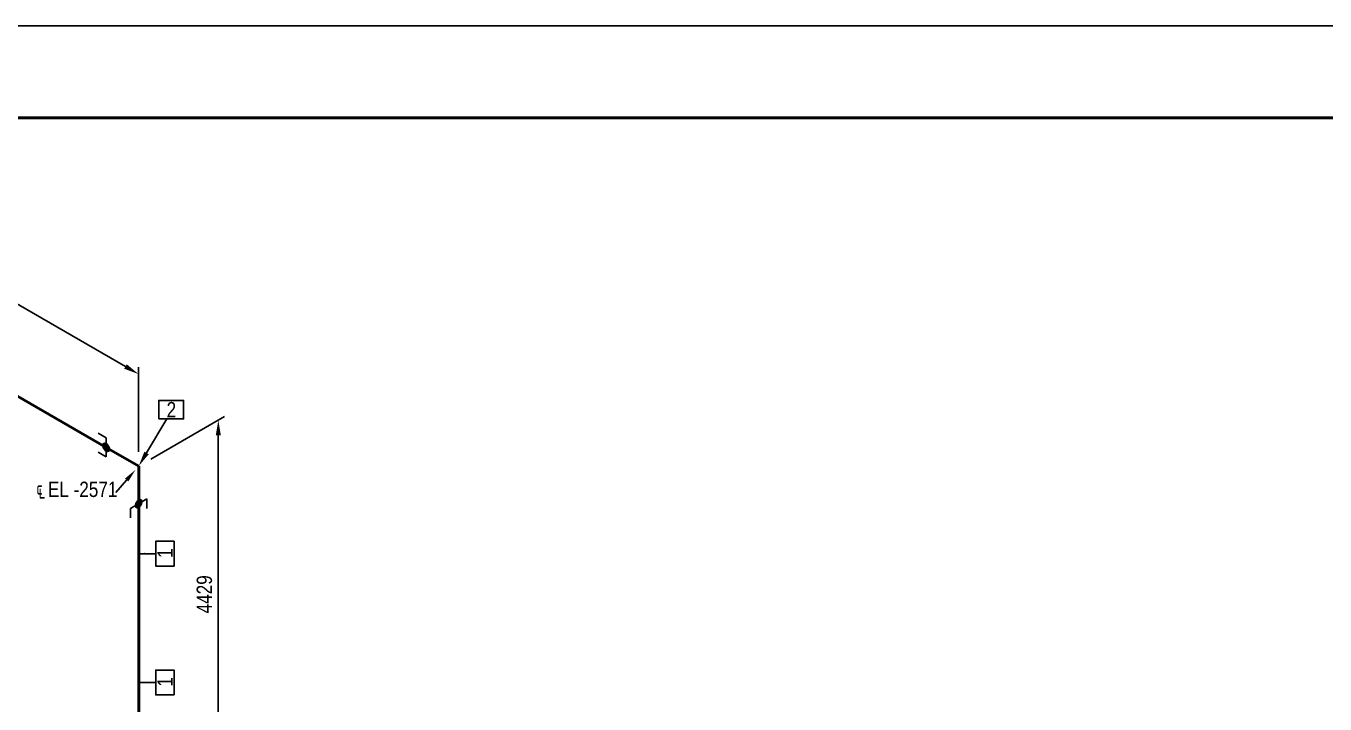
# Model space of a CAD drawing. Header units: millimetres. Extents: x 0 to 594, y 0 to 420.
# Drawn here: x 183.9 to 395.9, y 309.4 to 420 of the extents above; entities that cross this region are included whole.
import ezdxf
from ezdxf import colors
from ezdxf.entities.mleader import LeaderData, LeaderLine
from ezdxf.enums import TextEntityAlignment as Align
from ezdxf.math import Vec2, Vec3

# ---------------------------------------------------------------- set-up
doc = ezdxf.new("R2010")
doc.units = ezdxf.units.MM
doc.header["$LTSCALE"] = 0.25
for name, color, linetype in [('용접', 1, 'Continuous'), ('주석', 7, 'Continuous'), ('치수', 1, 'Continuous')]:
    doc.layers.add(name, color=color, linetype=linetype)
doc.layers.add('파이프 작은 보어', color=30, linetype='Continuous', lineweight=50)
doc.styles.add('AdskIsoAnnotation', font='arial.ttf', dxfattribs={"width": 0.8, "height": 1})
doc.styles.add('AdskIsoMetric', font='arial.ttf', dxfattribs={"width": 0.8, "height": 2.5})
doc.styles.add('AdskIsoMetric-30', font='arial.ttf', dxfattribs={"width": 0.8, "height": 2.5})
doc.styles.get("Standard").update_dxf_attribs({"font": 'arial.ttf'})
doc.dimstyles.new('AdskIsoMetric', dxfattribs={"dimtxt": 2.5, "dimasz": 2.5, "dimexe": 1, "dimexo": 2, "dimgap": 0.8, "dimtad": 1, "dimdec": 0, "dimrnd": 1, "dimzin": 0, "dimdsep": 46, "dimtxsty": 'AdskIsoMetric', "dimcen": 0, "dimclrt": 7, "dimadec": 0, "dimazin": 0, "dimtfac": 1, "dimtdec": 0, "dimtmove": 1, "dimatfit": 3, "dimfxl": 0, "dimfrac": 2, "dimtolj": 1, "dimtzin": 0, "dimarcsym": 0})

# ---------------------------------------------------------------- blocks, each defined once
blk = doc.blocks.new('*D34')
at = {"layer": 'Defpoints', "color": 0}
for p in [(202.29, 348.21), (215.28, 301.51), (202.29, 294.01)]:
    blk.add_point(p, dxfattribs=at)
at = {"layer": '치수', "color": 0, "lineweight": -2}
for p, q in [((204.29, 349.36), (216.28, 356.29)), ((215.28, 353.21), (215.28, 304.01)), ((204.29, 295.17), (216.28, 302.09))]:
    blk.add_line(p, q, dxfattribs=at)
at = {"layer": '치수', "color": 0}
for points in [[(214.87, 353.21), (215.7, 353.21), (215.28, 355.71)], [(214.87, 304.01), (215.7, 304.01), (215.28, 301.51)]]:
    blk.add_solid(points, dxfattribs=at)
at = {"layer": '치수', "color": 7, "insert": (213.02, 327.3), "char_height": 2.5, "attachment_point": 5, "rotation": 90, "style": 'AdskIsoMetric-30'}
blk.add_mtext('\\A1;4429', dxfattribs=at)
blk = doc.blocks.new('*D35')
at = {"layer": 'Defpoints', "color": 0}
for p in [(155.07, 375.48), (202.29, 363.21), (202.29, 348.21)]:
    blk.add_point(p, dxfattribs=at)
at = {"layer": '치수', "color": 0, "lineweight": -2}
for p, q in [((155.07, 377.78), (155.07, 391.63)), ((157.23, 389.23), (200.13, 364.46)), ((202.29, 350.52), (202.29, 364.36))]:
    blk.add_line(p, q, dxfattribs=at)
at = {"layer": '치수', "color": 0}
for points in [[(157.44, 389.59), (157.02, 388.86), (155.07, 390.48)], [(200.34, 364.82), (199.92, 364.1), (202.29, 363.21)]]:
    blk.add_solid(points, dxfattribs=at)
at = {"layer": '치수', "color": 7, "insert": (178.68, 379.46), "char_height": 2.5, "attachment_point": 5, "rotation": 330, "style": 'AdskIsoMetric-30'}
blk.add_mtext('\\A1;188', dxfattribs=at)
blk = doc.blocks.new('엘보우-9-Iso2DSkew90')
at = {"color": 0, "linetype": 'ByBlock', "lineweight": -2, "extrusion": (0.707107, 0.408248, -0.57735)}
for p, q in [((-5.3, 3.06), (0, 0)), ((0, 0), (0, -6.12)), ((0, 0), (0, 0))]:
    blk.add_line(p, q, dxfattribs=at)
blk = doc.blocks.new('SocketWeld-2-IsoRight')
blk.add_hatch(color=256).paths.add_polyline_path([(0.006, -0.044), (0.006, -0.044), (0.006, -0.044), (0.006, -0.044), (0.006, -0.044), (0.007, -0.044), (0.007, -0.044), (0.007, -0.044), (0.007, -0.044), (0.007, -0.044), (0.008, -0.044), (0.008, -0.044), (0.008, -0.044), (0.008, -0.044), (0.009, -0.044), (0.009, -0.044), (0.009, -0.044), (0.009, -0.044), (0.009, -0.044), (0.01, -0.044), (0.01, -0.044), (0.01, -0.044), (0.01, -0.044), (0.01, -0.045), (0.011, -0.045), (0.011, -0.045), (0.011, -0.045), (0.011, -0.045), (0.012, -0.045), (0.012, -0.045), (0.012, -0.045), (0.012, -0.045), (0.012, -0.045), (0.013, -0.045), (0.013, -0.045), (0.013, -0.045), (0.013, -0.045), (0.013, -0.045), (0.014, -0.045), (0.014, -0.045), (0.014, -0.045), (0.014, -0.045), (0.015, -0.045), (0.015, -0.045), (0.015, -0.045), (0.015, -0.045), (0.015, -0.046), (0.016, -0.046), (0.016, -0.046), (0.016, -0.046), (0.016, -0.046), (0.016, -0.046), (0.016, -0.046), (0.017, -0.045), (0.017, -0.045), (0.017, -0.045), (0.017, -0.045), (0.017, -0.045), (0.018, -0.045), (0.018, -0.045), (0.018, -0.045), (0.018, -0.045), (0.018, -0.045), (0.018, -0.045), (0.019, -0.045), (0.019, -0.045), (0.019, -0.045), (0.019, -0.045), (0.019, -0.045), (0.02, -0.045), (0.02, -0.045), (0.02, -0.045), (0.02, -0.045), (0.02, -0.045), (0.02, -0.044), (0.021, -0.044), (0.021, -0.044), (0.021, -0.044), (0.021, -0.044), (0.021, -0.044), (0.022, -0.044), (0.022, -0.044), (0.022, -0.044), (0.022, -0.044), (0.022, -0.044), (0.022, -0.044), (0.023, -0.044), (0.023, -0.044), (0.023, -0.044), (0.023, -0.044), (0.023, -0.044), (0.024, -0.044), (0.024, -0.044), (0.024, -0.044), (0.024, -0.044), (0.024, -0.043), (0.024, -0.043), (0.025, -0.043), (0.025, -0.043), (0.025, -0.043), (0.025, -0.043), (0.025, -0.043), (0.025, -0.043), (0.025, -0.043), (0.026, -0.043), (0.026, -0.043), (0.026, -0.042), (0.026, -0.042), (0.026, -0.042), (0.026, -0.042), (0.026, -0.042), (0.026, -0.042), (0.027, -0.042), (0.027, -0.042), (0.027, -0.041), (0.027, -0.041), (0.027, -0.041), (0.027, -0.041), (0.027, -0.041), (0.028, -0.041), (0.028, -0.041), (0.028, -0.04), (0.028, -0.04), (0.028, -0.04), (0.028, -0.04), (0.028, -0.04), (0.028, -0.04), (0.029, -0.04), (0.029, -0.04), (0.029, -0.039), (0.029, -0.039), (0.029, -0.039), (0.029, -0.039), (0.029, -0.039), (0.03, -0.039), (0.03, -0.039), (0.03, -0.038), (0.03, -0.038), (0.03, -0.038), (0.03, -0.038), (0.03, -0.038), (0.03, -0.038), (0.031, -0.038), (0.031, -0.038), (0.031, -0.037), (0.031, -0.037), (0.031, -0.037), (0.031, -0.037), (0.031, -0.037), (0.032, -0.037), (0.032, -0.037), (0.032, -0.037), (0.032, -0.036), (0.032, -0.036), (0.032, -0.036), (0.032, -0.036), (0.032, -0.035), (0.032, -0.035), (0.032, -0.035), (0.032, -0.035), (0.032, -0.035), (0.032, -0.034), (0.032, -0.034), (0.032, -0.034), (0.032, -0.034), (0.033, -0.034), (0.033, -0.033), (0.033, -0.033), (0.033, -0.033), (0.033, -0.033), (0.033, -0.033), (0.033, -0.032), (0.033, -0.032), (0.033, -0.032), (0.033, -0.032), (0.033, -0.032), (0.033, -0.031), (0.033, -0.031), (0.033, -0.031), (0.034, -0.031), (0.034, -0.03), (0.034, -0.03), (0.034, -0.03), (0.034, -0.03), (0.034, -0.03), (0.034, -0.029), (0.034, -0.029), (0.034, -0.029), (0.034, -0.029), (0.034, -0.029), (0.034, -0.028), (0.034, -0.028), (0.034, -0.028), (0.035, -0.028), (0.035, -0.028), (0.035, -0.027), (0.035, -0.027), (0.035, -0.027), (0.035, -0.027), (0.035, -0.027), (0.035, -0.027), (0.035, -0.026), (0.035, -0.026), (0.035, -0.026), (0.035, -0.026), (0.035, -0.025), (0.035, -0.025), (0.035, -0.025), (0.035, -0.024), (0.035, -0.024), (0.035, -0.024), (0.035, -0.024), (0.035, -0.023), (0.035, -0.023), (0.035, -0.023), (0.035, -0.023), (0.035, -0.022), (0.035, -0.022), (0.035, -0.022), (0.035, -0.022), (0.035, -0.021), (0.035, -0.021), (0.035, -0.021), (0.035, -0.021), (0.035, -0.02), (0.035, -0.02), (0.035, -0.02), (0.035, -0.02), (0.035, -0.019), (0.035, -0.019), (0.035, -0.019), (0.035, -0.018), (0.035, -0.018), (0.035, -0.018), (0.035, -0.018), (0.035, -0.017), (0.035, -0.017), (0.035, -0.017), (0.035, -0.017), (0.035, -0.016), (0.035, -0.016), (0.035, -0.016), (0.035, -0.016), (0.035, -0.015), (0.035, -0.015), (0.035, -0.015), (0.035, -0.015), (0.035, -0.014), (0.035, -0.014), (0.035, -0.014), (0.035, -0.014), (0.035, -0.013), (0.035, -0.013), (0.035, -0.013), (0.035, -0.013), (0.035, -0.012), (0.035, -0.012), (0.034, -0.012), (0.034, -0.011), (0.034, -0.011), (0.034, -0.011), (0.034, -0.011), (0.034, -0.01), (0.034, -0.01), (0.034, -0.01), (0.034, -0.009), (0.034, -0.009), (0.034, -0.009), (0.034, -0.009), (0.034, -0.008), (0.034, -0.008), (0.033, -0.008), (0.033, -0.007), (0.033, -0.007), (0.033, -0.007), (0.033, -0.007), (0.033, -0.006), (0.033, -0.006), (0.033, -0.006), (0.033, -0.005), (0.033, -0.005), (0.033, -0.005), (0.033, -0.005), (0.033, -0.004), (0.033, -0.004), (0.032, -0.004), (0.032, -0.003), (0.032, -0.003), (0.032, -0.003), (0.032, -0.003), (0.032, -0.002), (0.032, -0.002), (0.032, -0.002), (0.032, -0.001), (0.032, -0.001), (0.032, -0.001), (0.032, -0.001), (0.032, 0), (0.032, 0), (0.032, 0), (0.032, 0), (0.031, 0.001), (0.031, 0.001), (0.031, 0.001), (0.031, 0.001), (0.031, 0.002), (0.031, 0.002), (0.031, 0.002), (0.03, 0.003), (0.03, 0.003), (0.03, 0.003), (0.03, 0.003), (0.03, 0.004), (0.03, 0.004), (0.03, 0.004), (0.03, 0.005), (0.029, 0.005), (0.029, 0.005), (0.029, 0.006), (0.029, 0.006), (0.029, 0.006), (0.029, 0.006), (0.029, 0.007), (0.028, 0.007), (0.028, 0.007), (0.028, 0.008), (0.028, 0.008), (0.028, 0.008), (0.028, 0.008), (0.028, 0.009), (0.028, 0.009), (0.027, 0.009), (0.027, 0.01), (0.027, 0.01), (0.027, 0.01), (0.027, 0.01), (0.027, 0.011), (0.027, 0.011), (0.026, 0.011), (0.026, 0.012), (0.026, 0.012), (0.026, 0.012), (0.026, 0.012), (0.026, 0.013), (0.026, 0.013), (0.026, 0.013), (0.025, 0.014), (0.025, 0.014), (0.025, 0.014), (0.025, 0.014), (0.025, 0.014), (0.025, 0.015), (0.025, 0.015), (0.024, 0.015), (0.024, 0.015), (0.024, 0.016), (0.024, 0.016), (0.024, 0.016), (0.024, 0.017), (0.023, 0.017), (0.023, 0.017), (0.023, 0.017), (0.023, 0.018), (0.023, 0.018), (0.022, 0.018), (0.022, 0.018), (0.022, 0.019), (0.022, 0.019), (0.022, 0.019), (0.022, 0.019), (0.021, 0.02), (0.021, 0.02), (0.021, 0.02), (0.021, 0.02), (0.021, 0.021), (0.02, 0.021), (0.02, 0.021), (0.02, 0.021), (0.02, 0.022), (0.02, 0.022), (0.02, 0.022), (0.019, 0.022), (0.019, 0.023), (0.019, 0.023), (0.019, 0.023), (0.019, 0.023), (0.018, 0.024), (0.018, 0.024), (0.018, 0.024), (0.018, 0.025), (0.018, 0.025), (0.018, 0.025), (0.017, 0.025), (0.017, 0.026), (0.017, 0.026), (0.017, 0.026), (0.017, 0.026), (0.016, 0.027), (0.016, 0.027), (0.016, 0.027), (0.016, 0.027), (0.016, 0.027), (0.016, 0.028), (0.015, 0.028), (0.015, 0.028), (0.015, 0.028), (0.015, 0.028), (0.015, 0.029), (0.014, 0.029), (0.014, 0.029), (0.014, 0.029), (0.014, 0.029), (0.013, 0.03), (0.013, 0.03), (0.013, 0.03), (0.013, 0.03), (0.013, 0.03), (0.012, 0.031), (0.012, 0.031), (0.012, 0.031), (0.012, 0.031), (0.012, 0.031), (0.011, 0.032), (0.011, 0.032), (0.011, 0.032), (0.011, 0.032), (0.01, 0.032), (0.01, 0.033), (0.01, 0.033), (0.01, 0.033), (0.01, 0.033), (0.009, 0.033), (0.009, 0.034), (0.009, 0.034), (0.009, 0.034), (0.009, 0.034), (0.008, 0.034), (0.008, 0.035), (0.008, 0.035), (0.008, 0.035), (0.007, 0.035), (0.007, 0.035), (0.007, 0.036), (0.007, 0.036), (0.007, 0.036), (0.006, 0.036), (0.006, 0.037), (0.006, 0.037), (0.006, 0.037), (0.006, 0.037), (0.006, 0.037), (0.005, 0.037), (0.005, 0.037), (0.005, 0.038), (0.005, 0.038), (0.004, 0.038), (0.004, 0.038), (0.004, 0.038), (0.004, 0.038), (0.003, 0.038), (0.003, 0.038), (0.003, 0.039), (0.003, 0.039), (0.003, 0.039), (0.002, 0.039), (0.002, 0.039), (0.002, 0.039), (0.002, 0.039), (0.001, 0.039), (0.001, 0.04), (0.001, 0.04), (0.001, 0.04), (0.001, 0.04), (0, 0.04), (0, 0.04), (0, 0.04), (0, 0.041), (-0.001, 0.041), (-0.001, 0.041), (-0.001, 0.041), (-0.001, 0.041), (-0.001, 0.041), (-0.002, 0.041), (-0.002, 0.041), (-0.002, 0.042), (-0.002, 0.042), (-0.003, 0.042), (-0.003, 0.042), (-0.003, 0.042), (-0.003, 0.042), (-0.004, 0.042), (-0.004, 0.042), (-0.004, 0.043), (-0.004, 0.043), (-0.004, 0.043), (-0.005, 0.043), (-0.005, 0.043), (-0.005, 0.043), (-0.005, 0.043), (-0.006, 0.044), (-0.006, 0.044), (-0.006, 0.044), (-0.006, 0.044), (-0.006, 0.044), (-0.006, 0.044), (-0.007, 0.044), (-0.007, 0.044), (-0.007, 0.044), (-0.007, 0.044), (-0.007, 0.044), (-0.008, 0.044), (-0.008, 0.044), (-0.008, 0.044), (-0.008, 0.044), (-0.009, 0.044), (-0.009, 0.044), (-0.009, 0.044), (-0.009, 0.044), (-0.009, 0.044), (-0.01, 0.044), (-0.01, 0.044), (-0.01, 0.044), (-0.01, 0.044), (-0.01, 0.045), (-0.011, 0.045), (-0.011, 0.045), (-0.011, 0.045), (-0.011, 0.045), (-0.012, 0.045), (-0.012, 0.045), (-0.012, 0.045), (-0.012, 0.045), (-0.012, 0.045), (-0.013, 0.045), (-0.013, 0.045), (-0.013, 0.045), (-0.013, 0.045), (-0.013, 0.045), (-0.014, 0.045), (-0.014, 0.045), (-0.014, 0.045), (-0.014, 0.045), (-0.015, 0.045), (-0.015, 0.045), (-0.015, 0.045), (-0.015, 0.045), (-0.015, 0.046), (-0.016, 0.046), (-0.016, 0.046), (-0.016, 0.046), (-0.016, 0.046), (-0.016, 0.046), (-0.016, 0.046), (-0.017, 0.045), (-0.017, 0.045), (-0.017, 0.045), (-0.017, 0.045), (-0.017, 0.045), (-0.018, 0.045), (-0.018, 0.045), (-0.018, 0.045), (-0.018, 0.045), (-0.018, 0.045), (-0.018, 0.045), (-0.019, 0.045), (-0.019, 0.045), (-0.019, 0.045), (-0.019, 0.045), (-0.019, 0.045), (-0.02, 0.045), (-0.02, 0.045), (-0.02, 0.045), (-0.02, 0.045), (-0.02, 0.045), (-0.02, 0.044), (-0.021, 0.044), (-0.021, 0.044), (-0.021, 0.044), (-0.021, 0.044), (-0.021, 0.044), (-0.022, 0.044), (-0.022, 0.044), (-0.022, 0.044), (-0.022, 0.044), (-0.022, 0.044), (-0.022, 0.044), (-0.023, 0.044), (-0.023, 0.044), (-0.023, 0.044), (-0.023, 0.044), (-0.023, 0.044), (-0.024, 0.044), (-0.024, 0.044), (-0.024, 0.044), (-0.024, 0.044), (-0.024, 0.043), (-0.024, 0.043), (-0.025, 0.043), (-0.025, 0.043), (-0.025, 0.043), (-0.025, 0.043), (-0.025, 0.043), (-0.025, 0.043), (-0.025, 0.043), (-0.026, 0.043), (-0.026, 0.043), (-0.026, 0.042), (-0.026, 0.042), (-0.026, 0.042), (-0.026, 0.042), (-0.026, 0.042), (-0.026, 0.042), (-0.027, 0.042), (-0.027, 0.042), (-0.027, 0.041), (-0.027, 0.041), (-0.027, 0.041), (-0.027, 0.041), (-0.027, 0.041), (-0.028, 0.041), (-0.028, 0.041), (-0.028, 0.04), (-0.028, 0.04), (-0.028, 0.04), (-0.028, 0.04), (-0.028, 0.04), (-0.028, 0.04), (-0.029, 0.04), (-0.029, 0.04), (-0.029, 0.039), (-0.029, 0.039), (-0.029, 0.039), (-0.029, 0.039), (-0.029, 0.039), (-0.03, 0.039), (-0.03, 0.039), (-0.03, 0.038), (-0.03, 0.038), (-0.03, 0.038), (-0.03, 0.038), (-0.03, 0.038), (-0.03, 0.038), (-0.031, 0.038), (-0.031, 0.038), (-0.031, 0.037), (-0.031, 0.037), (-0.031, 0.037), (-0.031, 0.037), (-0.031, 0.037), (-0.032, 0.037), (-0.032, 0.037), (-0.032, 0.037), (-0.032, 0.036), (-0.032, 0.036), (-0.032, 0.036), (-0.032, 0.036), (-0.032, 0.035), (-0.032, 0.035), (-0.032, 0.035), (-0.032, 0.035), (-0.032, 0.035), (-0.032, 0.034), (-0.032, 0.034), (-0.032, 0.034), (-0.032, 0.034), (-0.033, 0.034), (-0.033, 0.033), (-0.033, 0.033), (-0.033, 0.033), (-0.033, 0.033), (-0.033, 0.033), (-0.033, 0.032), (-0.033, 0.032), (-0.033, 0.032), (-0.033, 0.032), (-0.033, 0.032), (-0.033, 0.031), (-0.033, 0.031), (-0.033, 0.031), (-0.034, 0.031), (-0.034, 0.03), (-0.034, 0.03), (-0.034, 0.03), (-0.034, 0.03), (-0.034, 0.03), (-0.034, 0.029), (-0.034, 0.029), (-0.034, 0.029), (-0.034, 0.029), (-0.034, 0.029), (-0.034, 0.028), (-0.034, 0.028), (-0.034, 0.028), (-0.035, 0.028), (-0.035, 0.028), (-0.035, 0.027), (-0.035, 0.027), (-0.035, 0.027), (-0.035, 0.027), (-0.035, 0.027), (-0.035, 0.027), (-0.035, 0.026), (-0.035, 0.026), (-0.035, 0.026), (-0.035, 0.026), (-0.035, 0.025), (-0.035, 0.025), (-0.035, 0.025), (-0.035, 0.024), (-0.035, 0.024), (-0.035, 0.024), (-0.035, 0.024), (-0.035, 0.023), (-0.035, 0.023), (-0.035, 0.023), (-0.035, 0.023), (-0.035, 0.022), (-0.035, 0.022), (-0.035, 0.022), (-0.035, 0.022), (-0.035, 0.021), (-0.035, 0.021), (-0.035, 0.021), (-0.035, 0.021), (-0.035, 0.02), (-0.035, 0.02), (-0.035, 0.02), (-0.035, 0.02), (-0.035, 0.019), (-0.035, 0.019), (-0.035, 0.019), (-0.035, 0.018), (-0.035, 0.018), (-0.035, 0.018), (-0.035, 0.018), (-0.035, 0.017), (-0.035, 0.017), (-0.035, 0.017), (-0.035, 0.017), (-0.035, 0.016), (-0.035, 0.016), (-0.035, 0.016), (-0.035, 0.016), (-0.035, 0.015), (-0.035, 0.015), (-0.035, 0.015), (-0.035, 0.015), (-0.035, 0.014), (-0.035, 0.014), (-0.035, 0.014), (-0.035, 0.014), (-0.035, 0.013), (-0.035, 0.013), (-0.035, 0.013), (-0.035, 0.013), (-0.035, 0.012), (-0.035, 0.012), (-0.034, 0.012), (-0.034, 0.011), (-0.034, 0.011), (-0.034, 0.011), (-0.034, 0.011), (-0.034, 0.01), (-0.034, 0.01), (-0.034, 0.01), (-0.034, 0.009), (-0.034, 0.009), (-0.034, 0.009), (-0.034, 0.009), (-0.034, 0.008), (-0.034, 0.008), (-0.033, 0.008), (-0.033, 0.007), (-0.033, 0.007), (-0.033, 0.007), (-0.033, 0.007), (-0.033, 0.006), (-0.033, 0.006), (-0.033, 0.006), (-0.033, 0.005), (-0.033, 0.005), (-0.033, 0.005), (-0.033, 0.005), (-0.033, 0.004), (-0.033, 0.004), (-0.032, 0.004), (-0.032, 0.003), (-0.032, 0.003), (-0.032, 0.003), (-0.032, 0.003), (-0.032, 0.002), (-0.032, 0.002), (-0.032, 0.002), (-0.032, 0.001), (-0.032, 0.001), (-0.032, 0.001), (-0.032, 0.001), (-0.032, 0), (-0.032, 0), (-0.032, 0), (-0.032, 0), (-0.031, -0.001), (-0.031, -0.001), (-0.031, -0.001), (-0.031, -0.001), (-0.031, -0.002), (-0.031, -0.002), (-0.031, -0.002), (-0.03, -0.003), (-0.03, -0.003), (-0.03, -0.003), (-0.03, -0.004), (-0.03, -0.004), (-0.03, -0.004), (-0.03, -0.004), (-0.03, -0.005), (-0.029, -0.005), (-0.029, -0.005), (-0.029, -0.006), (-0.029, -0.006), (-0.029, -0.006), (-0.029, -0.006), (-0.029, -0.007), (-0.028, -0.007), (-0.028, -0.007), (-0.028, -0.008), (-0.028, -0.008), (-0.028, -0.008), (-0.028, -0.008), (-0.028, -0.009), (-0.028, -0.009), (-0.027, -0.009), (-0.027, -0.01), (-0.027, -0.01), (-0.027, -0.01), (-0.027, -0.01), (-0.027, -0.011), (-0.027, -0.011), (-0.026, -0.011), (-0.026, -0.012), (-0.026, -0.012), (-0.026, -0.012), (-0.026, -0.012), (-0.026, -0.013), (-0.026, -0.013), (-0.026, -0.013), (-0.025, -0.014), (-0.025, -0.014), (-0.025, -0.014), (-0.025, -0.014), (-0.025, -0.014), (-0.025, -0.015), (-0.025, -0.015), (-0.024, -0.015), (-0.024, -0.015), (-0.024, -0.016), (-0.024, -0.016), (-0.024, -0.016), (-0.024, -0.017), (-0.023, -0.017), (-0.023, -0.017), (-0.023, -0.017), (-0.023, -0.018), (-0.023, -0.018), (-0.022, -0.018), (-0.022, -0.018), (-0.022, -0.019), (-0.022, -0.019), (-0.022, -0.019), (-0.022, -0.019), (-0.021, -0.02), (-0.021, -0.02), (-0.021, -0.02), (-0.021, -0.02), (-0.021, -0.021), (-0.02, -0.021), (-0.02, -0.021), (-0.02, -0.021), (-0.02, -0.022), (-0.02, -0.022), (-0.02, -0.022), (-0.019, -0.022), (-0.019, -0.023), (-0.019, -0.023), (-0.019, -0.023), (-0.019, -0.023), (-0.018, -0.024), (-0.018, -0.024), (-0.018, -0.024), (-0.018, -0.025), (-0.018, -0.025), (-0.018, -0.025), (-0.017, -0.025), (-0.017, -0.026), (-0.017, -0.026), (-0.017, -0.026), (-0.017, -0.026), (-0.016, -0.027), (-0.016, -0.027), (-0.016, -0.027), (-0.016, -0.027), (-0.016, -0.027), (-0.016, -0.028), (-0.015, -0.028), (-0.015, -0.028), (-0.015, -0.028), (-0.015, -0.028), (-0.015, -0.029), (-0.014, -0.029), (-0.014, -0.029), (-0.014, -0.029), (-0.014, -0.029), (-0.013, -0.03), (-0.013, -0.03), (-0.013, -0.03), (-0.013, -0.03), (-0.013, -0.03), (-0.012, -0.031), (-0.012, -0.031), (-0.012, -0.031), (-0.012, -0.031), (-0.012, -0.031), (-0.011, -0.032), (-0.011, -0.032), (-0.011, -0.032), (-0.011, -0.032), (-0.01, -0.032), (-0.01, -0.033), (-0.01, -0.033), (-0.01, -0.033), (-0.01, -0.033), (-0.009, -0.033), (-0.009, -0.034), (-0.009, -0.034), (-0.009, -0.034), (-0.009, -0.034), (-0.008, -0.034), (-0.008, -0.035), (-0.008, -0.035), (-0.008, -0.035), (-0.007, -0.035), (-0.007, -0.035), (-0.007, -0.036), (-0.007, -0.036), (-0.007, -0.036), (-0.006, -0.036), (-0.006, -0.037), (-0.006, -0.037), (-0.006, -0.037), (-0.006, -0.037), (-0.006, -0.037), (-0.005, -0.037), (-0.005, -0.037), (-0.005, -0.038), (-0.005, -0.038), (-0.004, -0.038), (-0.004, -0.038), (-0.004, -0.038), (-0.004, -0.038), (-0.004, -0.038), (-0.003, -0.038), (-0.003, -0.039), (-0.003, -0.039), (-0.003, -0.039), (-0.002, -0.039), (-0.002, -0.039), (-0.002, -0.039), (-0.002, -0.039), (-0.001, -0.039), (-0.001, -0.04), (-0.001, -0.04), (-0.001, -0.04), (-0.001, -0.04), (0, -0.04), (0, -0.04), (0, -0.04), (0, -0.041), (0.001, -0.041), (0.001, -0.041), (0.001, -0.041), (0.001, -0.041), (0.001, -0.041), (0.002, -0.041), (0.002, -0.041), (0.002, -0.042), (0.002, -0.042), (0.003, -0.042), (0.003, -0.042), (0.003, -0.042), (0.003, -0.042), (0.003, -0.042), (0.004, -0.042), (0.004, -0.043), (0.004, -0.043), (0.004, -0.043), (0.005, -0.043), (0.005, -0.043), (0.005, -0.043), (0.005, -0.043)], flags=0)
at = {"color": 0, "linetype": 'ByBlock', "lineweight": -2, "extrusion": (-0.707107, -0.408248, 0.57735)}
for p, q in [((-0.088, 0.153), (0, 0.102)), ((-0.032, 0.037), (-0.035, 0.027)), ((-0.035, 0.027), (-0.035, 0.014)), ((-0.035, 0.014), (-0.032, 0)), ((-0.025, 0.043), (-0.032, 0.037)), ((-0.016, 0.046), (-0.025, 0.043)), ((-0.006, 0.044), (-0.016, 0.046)), ((0.006, 0.037), (-0.006, 0.044)), ((0, 0.102), (0, -0.102)), ((0.016, 0.027), (0.006, 0.037)), ((0.025, 0.014), (0.016, 0.027)), ((0.032, 0), (0.025, 0.014)), ((0.035, -0.014), (0.032, 0)), ((0, -0.102), (-0.088, -0.051)), ((-0.032, 0), (-0.025, -0.014)), ((-0.025, -0.014), (-0.016, -0.027)), ((-0.016, -0.027), (-0.006, -0.037)), ((-0.006, -0.037), (0.006, -0.044)), ((0.006, -0.044), (0.016, -0.046)), ((0.016, -0.046), (0.025, -0.043)), ((0.025, -0.043), (0.032, -0.037)), ((0.032, -0.037), (0.035, -0.027)), ((0.035, -0.027), (0.035, -0.014))]:
    blk.add_line(p, q, dxfattribs=at)
blk = doc.blocks.new('AnnoRect')
at = {"color": 0, "linetype": 'ByBlock', "lineweight": -2}
blk.add_wipeout([(-0.81, -0.6), (-0.81, 0.6), (0.81, 0.6), (0.81, -0.6)], dxfattribs=at)
blk.add_lwpolyline([(-0.81, -0.6), (-0.81, 0.6), (0.81, 0.6), (0.81, -0.6)], close=True, dxfattribs=at)
at = {"color": 0, "linetype": 'ByBlock', "lineweight": -2, "style": 'AdskIsoAnnotation', "width": 0.8}
blk.add_attdef('XX', text='', height=1, dxfattribs=at).set_placement((0, 0), align=Align.MIDDLE_CENTER)

msp = doc.modelspace()

# ---------------------------------------------------------------- linework, layer by layer
at = {"layer": '파이프 작은 보어'}
for points in [[(160.3701, 372.4135), (196.9899, 351.271)], [(202.2932, 342.0854), (202.2932, 326.6483)], [(202.2932, 326.6483), (202.2932, 300.1351)]]:
    msp.add_lwpolyline(points, dxfattribs=at)

# ---------------------------------------------------------------- block references
at = {"layer": '용접', "xscale": 15, "yscale": 15, "zscale": 15}
msp.add_blockref('SocketWeld-2-IsoRight', (196.9899, 351.271), dxfattribs=at)
at = {"layer": '용접', "xscale": 15, "yscale": 15, "zscale": 15, "rotation": 119.9999999964273}
msp.add_blockref('SocketWeld-2-IsoRight', (202.2932, 342.0854), dxfattribs=at)
at = {"layer": '파이프 작은 보어'}
msp.add_blockref('엘보우-9-Iso2DSkew90', (202.2932, 348.2091), dxfattribs=at)

# ---------------------------------------------------------------- texts
at = {"layer": '주석', "insert": (185.569, 342.9223), "char_height": 2.5, "attachment_point": 7, "style": 'AdskIsoAnnotation'}
msp.add_mtext('{\\Q0;℄ EL -2571}', dxfattribs=at)

# ---------------------------------------------------------------- dimensions: what is measured, and where the dimension line sits
at = {"layer": '치수'}
for base, p1, p2, angle, text, override, picture, middle in [((202.2932, 363.2091), (155.0668, 375.4753), (202.2932, 348.2091), 330, '188', {"dimtad": 0, "dimlfac": 3.438326, "dimtxsty": 'AdskIsoMetric-30', "dimse1": 0, "dimse2": 0, "dimsd1": 0, "dimsd2": 0, "dimtmove": 1}, '*D35', (178.68, 379.4601)), ((215.2836, 301.5113), (202.2932, 348.2091), (202.2932, 294.0113), 270, '4429', {"dimtad": 0, "dimlfac": 81.711647, "dimtxsty": 'AdskIsoMetric-30', "dimse1": 0, "dimse2": 0, "dimsd1": 0, "dimsd2": 0, "dimtmove": 1}, '*D34', (213.0173, 327.3018))]:
    dim = msp.add_linear_dim(base=base, p1=p1, p2=p2, angle=angle, text=text, dimstyle='AdskIsoMetric', override=override, dxfattribs=at)
    dim.commit()
    dim.dimension.update_dxf_attribs({"geometry": picture, "text_midpoint": middle, "dimtype": 160})

# ---------------------------------------------------------------- leaders
at = {"layer": '주석'}
ml = msp.add_multileader_mtext('Standard', dxfattribs=at)
ml.set_content('')
ml.set_leader_properties()
ml.build(insert=Vec2(0, 0))
ml.multileader.update_dxf_attribs({"dogleg_length": 0, "arrow_head_size": 2.5})
ctx = ml.context
ctx.base_point, ctx.arrow_head_size, ctx.plane_origin = Vec3(206.9023, 355.9223), 2.5, Vec3(-0.431, 12.9223)
notes = []
notes.append((ctx, [(0, (1, 1, 0), (206.9023, 355.9223), (-1, 0), 0, [(0, [(202.2932, 348.2091)], 0, [])])]))
ctx.mtext, ml.multileader.dxf.content_type = None, 0
ml = msp.add_multileader_mtext('Standard', dxfattribs=at)
ml.set_content('')
ml.set_leader_properties()
ml.build(insert=Vec2(0, 0))
ml.multileader.update_dxf_attribs({"dogleg_length": 0, "arrow_head_size": 2.1911})
ctx = ml.context
ctx.base_point, ctx.arrow_head_size, ctx.plane_origin = Vec3(198.569, 343.9223), 2.1911, Vec3(-0.431, 12.9223)
notes.append((ctx, [(0, (1, 1, 0), (198.569, 343.9223), (-1, 0), 0, [(0, [(201.7622, 347.5979)], 0, [])])]))
ctx.mtext, ml.multileader.dxf.content_type = None, 0
ml = msp.add_multileader_mtext('Standard', dxfattribs=at)
ml.set_content('')
ml.set_leader_properties()
ml.build(insert=Vec2(0, 0))
ml.multileader.update_dxf_attribs({"dogleg_length": 0, "arrow_head_size": 0})
ctx = ml.context
ctx.base_point, ctx.arrow_head_size, ctx.plane_origin = Vec3(205.069, 333.9223), 0, Vec3(-0.431, 12.9223)
notes.append((ctx, [(0, (1, 1, 0), (205.069, 333.9223), (-1, 0), 0, [(0, [(202.2932, 333.9223)], 0, [])])]))
ctx.mtext, ml.multileader.dxf.content_type = None, 0
ml = msp.add_multileader_mtext('Standard', dxfattribs=at)
ml.set_content('')
ml.set_leader_properties()
ml.build(insert=Vec2(0, 0))
ml.multileader.update_dxf_attribs({"dogleg_length": 0, "arrow_head_size": 0})
ctx = ml.context
ctx.base_point, ctx.arrow_head_size, ctx.plane_origin = Vec3(205.069, 312.9223), 0, Vec3(-0.431, 12.9223)
notes.append((ctx, [(0, (1, 1, 0), (205.069, 312.9223), (-1, 0), 0, [(0, [(202.2932, 312.9223)], 0, [])])]))
ctx.mtext, ml.multileader.dxf.content_type = None, 0
for ctx, leaders in notes:
    for number, flags, end, landing, length, lines in leaders:
        leader = LeaderData()
        leader.index, (leader.has_last_leader_line, leader.has_dogleg_vector, leader.attachment_direction) = number, flags
        leader.last_leader_point, leader.dogleg_vector, leader.dogleg_length = Vec3(end), Vec3(landing), length
        for number, points, colour, breaks in lines:
            line = LeaderLine()
            line.index, line.vertices, line.color, line.breaks = number, Vec3.list(points), colors.encode_raw_color(colour), breaks
            leader.lines.append(line)
        ctx.leaders.append(leader)

# ---------------------------------------------------------------- next in the draw order: block references
ref = msp.add_blockref('AnnoRect', (207.5928, 357.4223), dxfattribs=dict(at, xscale=2.5, yscale=2.5, zscale=2.5))
ref.add_attrib('XX_001', '2', (206.8486, 356.1671), dxfattribs={"layer": '0', "color": 0, "linetype": 'ByBlock', "lineweight": -2, "height": 2.5, "style": 'AdskIsoAnnotation', "width": 0.8})
ref = msp.add_blockref('AnnoRect', (206.569, 333.9223), dxfattribs=dict(at, xscale=2.500000000000001, yscale=2.500000000000001, zscale=2.500000000000001, rotation=89.99999999629878))
ref.add_attrib('XX_001', '1', (207.8241, 333.2497), dxfattribs={"layer": '0', "color": 0, "linetype": 'ByBlock', "lineweight": -2, "height": 2.5, "rotation": 90, "style": 'AdskIsoAnnotation', "width": 0.8})
ref = msp.add_blockref('AnnoRect', (206.569, 312.9223), dxfattribs=dict(at, xscale=2.500000000000001, yscale=2.500000000000001, zscale=2.500000000000001, rotation=89.99999999629878))
ref.add_attrib('XX_001', '1', (207.8241, 312.2497), dxfattribs={"layer": '0', "color": 0, "linetype": 'ByBlock', "lineweight": -2, "height": 2.5, "rotation": 90, "style": 'AdskIsoAnnotation', "width": 0.8})

# ---------------------------------------------------------------- next in the draw order: linework, layer by layer
msp.add_lwpolyline([(0, 0), (594, 0), (594, 420), (0, 420)], close=True)
at = {"const_width": 0.5}
msp.add_lwpolyline([(15, 15), (579, 15), (579, 405), (15, 405)], close=True, dxfattribs=at)

doc.saveas('drawing.dxf')
